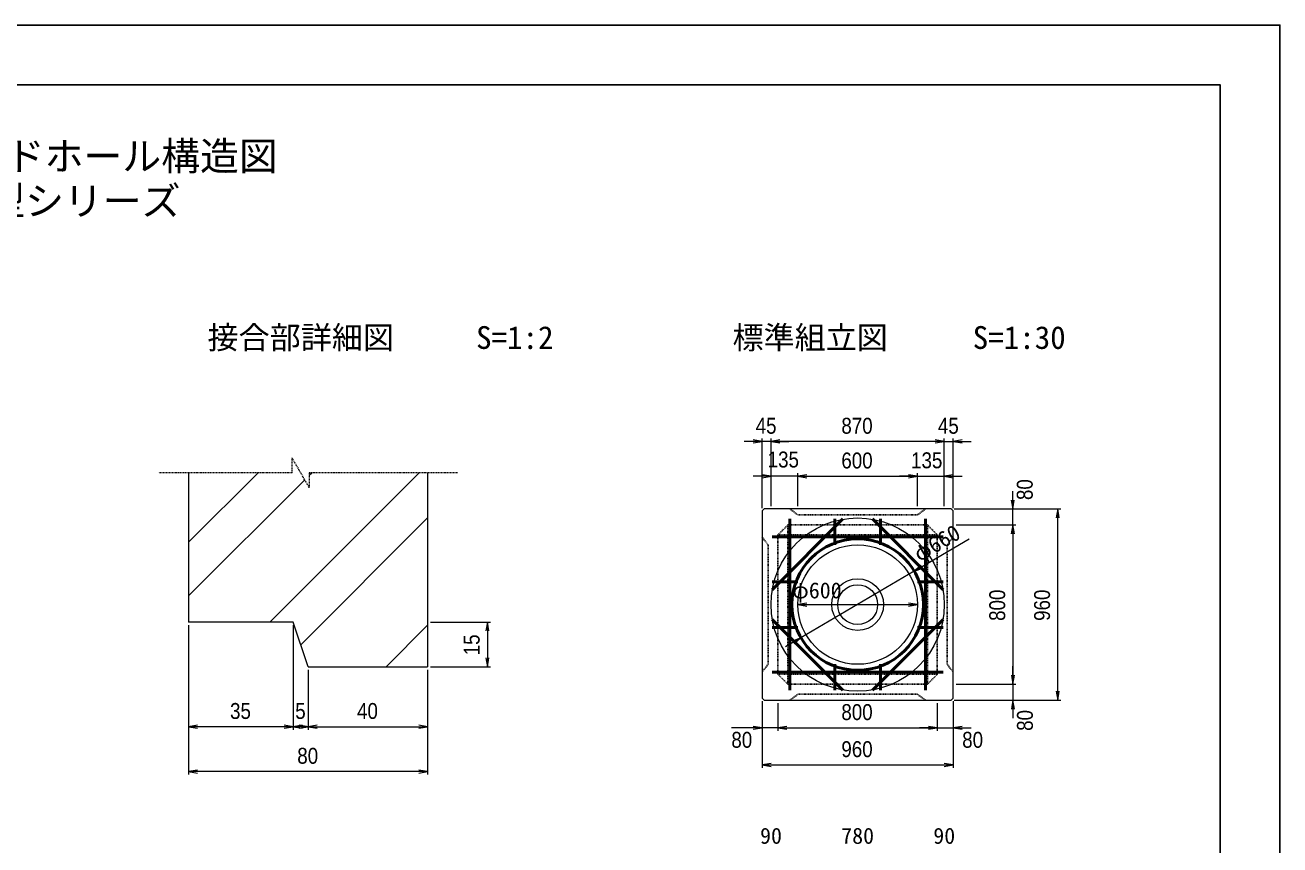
# Model space of a CAD drawing. Units: millimetres, scale not verified. Extents: x -210 to 210, y -148 to 148.
# Drawn here: x 0 to 210, y 11.3 to 148.5 of the extents above; entities that cross this region are included whole.
import ezdxf
from ezdxf.enums import TextEntityAlignment as Align

# ---------------------------------------------------------------- set-up
doc = ezdxf.new("R2010")
doc.units = ezdxf.units.MM
doc.linetypes.add('USER1', pattern=[12.95, 6.35, -3.175, 0.25, -3.175])
doc.linetypes.add('USER2', pattern=[4.7625, 3.175, -1.5875])
doc.layers.add('0-0', color=7, linetype='Continuous')
for name, color, linetype, lineweight in [('0-1_0', 9, 'Continuous', 25), ('0-2_dims', 2, 'Continuous', 13), ('0-3_pen1実線', 4, 'Continuous', 13), ('0-5_pen3実線', 7, 'Continuous', 18), ('0-6_pen4実線', 6, 'Continuous', 25), ('0-7_pen1一点', 4, 'USER1', 13), ('0-8_pen2破線', 3, 'USER2', 25), ('0-9_鉄筋１', 7, 'Continuous', 50), ('0-A_鉄筋２', 7, 'Continuous', 50), ('0-C_鉄筋', 7, 'Continuous', 50)]:
    doc.layers.add(name, color=color, linetype=linetype, lineweight=lineweight)
doc.styles.add('ＭＳ ゴシック', font='')
doc.styles.add('ＭＳ Ｐゴシック', font='')
doc.styles.get('ＭＳ ゴシック').set_extended_font_data('MS Gothic')
doc.styles.get('ＭＳ Ｐゴシック').set_extended_font_data('MS PGothic')

# ---------------------------------------------------------------- blocks, each defined once
blk = doc.blocks.new('部分図 1')
at = {"layer": '0-1_0'}
blk.add_lwpolyline([(0, 0), (12600, 0), (12600, 8910), (0, 8910)], close=True, dxfattribs=at)
at = {"layer": '0-2_dims'}
for p, q in [((10000, 6819), (9910, 6819)), ((10000, 6485), (10000, 6834)), ((10045, 6819), (10000, 6819)), ((10045, 6495), (10045, 6834)), ((10045, 6495), (10045, 6834)), ((10045, 6819), (10135, 6819)), ((10915, 6819), (10045, 6819)), ((10915, 6819), (10825, 6819)), ((10915, 6495), (10915, 6834)), ((10915, 6495), (10915, 6834)), ((10915, 6819), (10960, 6819)), ((10960, 6485), (10960, 6834)), ((10960, 6819), (11050, 6819)), ((10045, 6644.58), (9955, 6644.58)), ((10045, 6495), (10045, 6659.58)), ((10180, 6644.58), (10045, 6644.58)), ((10180, 6495), (10180, 6659.58)), ((10180, 6495), (10180, 6659.58)), ((10180, 6644.58), (10780, 6644.58)), ((10180, 6644.58), (10270, 6644.58)), ((10780, 6644.58), (10690, 6644.58)), ((10780, 6495), (10780, 6659.58)), ((10780, 6495), (10780, 6659.58)), ((10780, 6644.58), (10915, 6644.58)), ((10915, 6495), (10915, 6659.58)), ((10915, 6644.58), (11005, 6644.58)), ((11258.74, 6480), (11258.74, 6570)), ((10965, 6480), (11499.69, 6480)), ((10965, 6480), (11273.74, 6480)), ((11258.74, 6400), (11258.74, 6480)), ((11484.69, 5520), (11484.69, 6480)), ((10975, 6400), (11274.69, 6400)), ((10975, 6400), (11273.74, 6400)), ((11258.74, 6400), (11258.74, 6310)), ((11259.69, 6400), (11259.69, 5600)), ((7121.08, 5897.4), (7121.08, 5371.73)), ((7121.08, 5897.4), (7121.08, 5146.73)), ((7646.08, 5897.4), (7646.08, 5371.73)), ((7646.08, 5897.4), (7646.08, 5371.73)), ((8336.08, 5912.4), (8636.18, 5912.4)), ((8621.18, 5912.4), (8621.18, 5687.4)), ((7721.08, 5672.4), (7721.08, 5371.73)), ((7721.08, 5672.4), (7721.08, 5371.73)), ((8321.08, 5672.4), (8321.08, 5371.73)), ((8321.08, 5672.4), (8321.08, 5146.73)), ((8336.08, 5687.4), (8636.18, 5687.4)), ((11259.69, 5600), (11259.69, 5690)), ((10975, 5600), (11274.69, 5600)), ((10975, 5600), (11274.69, 5600)), ((11259.69, 5600), (11259.69, 5520)), ((10000, 5515), (10000, 5180)), ((10000, 5515), (10000, 5366.08)), ((10080, 5505), (10080, 5366.09)), ((10080, 5505), (10080, 5366.08)), ((10880, 5505), (10880, 5366.09)), ((10880, 5505), (10880, 5366.09)), ((10960, 5515), (10960, 5180)), ((10960, 5515), (10960, 5366.09)), ((10965, 5520), (11274.69, 5520)), ((10965, 5520), (11499.69, 5520)), ((11259.69, 5520), (11259.69, 5430)), ((7646.08, 5386.73), (7121.08, 5386.73)), ((7721.08, 5386.73), (7646.08, 5386.73)), ((7721.08, 5386.73), (8321.08, 5386.73)), ((10000, 5381.08), (9845.91, 5381.08)), ((10080, 5381.08), (10000, 5381.08)), ((10080, 5381.09), (10880, 5381.09)), ((10080, 5381.08), (10170, 5381.08)), ((10880, 5381.09), (10790, 5381.09)), ((10880, 5381.09), (10960, 5381.09)), ((10960, 5381.09), (11050, 5381.09)), ((10000, 5195), (10960, 5195)), ((8321.08, 5161.73), (7121.08, 5161.73))]:
    blk.add_line(p, q, dxfattribs=at)
at = {"layer": '0-2_dims', "lineweight": 18}
for p, q in [((10764.5, 6167.21), (11040.39, 6329.35)), ((10764.5, 6167.21), (10195.5, 5832.79)), ((10180, 6000), (10780, 6000)), ((10195.5, 5832.79), (10117.91, 5787.19))]:
    blk.add_line(p, q, dxfattribs=at)
at = {"layer": '0-2_dims'}
for points in [[(9955, 6811.5), (10000, 6819), (9955, 6826.5)], [(10090, 6826.5), (10045, 6819), (10090, 6811.5)], [(10090, 6826.5), (10045, 6819), (10090, 6811.5)], [(10870, 6811.5), (10915, 6819), (10870, 6826.5)], [(10870, 6811.5), (10915, 6819), (10870, 6826.5)], [(11005, 6826.5), (10960, 6819), (11005, 6811.5)], [(10000, 6637.08), (10045, 6644.58), (10000, 6652.08)], [(10225, 6652.08), (10180, 6644.58), (10225, 6637.08)], [(10225, 6652.08), (10180, 6644.58), (10225, 6637.08)], [(10735, 6637.08), (10780, 6644.58), (10735, 6652.08)], [(10735, 6637.08), (10780, 6644.58), (10735, 6652.08)], [(10960, 6652.08), (10915, 6644.58), (10960, 6637.08)], [(11251.24, 6525), (11258.74, 6480), (11266.24, 6525)], [(11492.19, 6435), (11484.69, 6480), (11477.19, 6435)], [(11266.24, 6355), (11258.74, 6400), (11251.24, 6355)], [(11267.19, 6355), (11259.69, 6400), (11252.19, 6355)], [(8628.68, 5867.4), (8621.18, 5912.4), (8613.68, 5867.4)], [(8613.68, 5732.4), (8621.18, 5687.4), (8628.68, 5732.4)], [(11252.19, 5645), (11259.69, 5600), (11267.19, 5645)], [(11252.19, 5645), (11259.69, 5600), (11267.19, 5645)], [(11477.19, 5565), (11484.69, 5520), (11492.19, 5565)], [(11267.19, 5475), (11259.69, 5520), (11252.19, 5475)], [(7166.08, 5394.23), (7121.08, 5386.73), (7166.08, 5379.23)], [(7601.08, 5379.23), (7646.08, 5386.73), (7601.08, 5394.23)], [(7691.08, 5394.23), (7646.08, 5386.73), (7691.08, 5379.23)], [(7676.08, 5379.23), (7721.08, 5386.73), (7676.08, 5394.23)], [(7766.08, 5394.23), (7721.08, 5386.73), (7766.08, 5379.23)], [(8276.08, 5379.23), (8321.08, 5386.73), (8276.08, 5394.23)], [(9955, 5373.58), (10000, 5381.08), (9955, 5388.58)], [(10125, 5388.59), (10080, 5381.09), (10125, 5373.59)], [(10125, 5388.58), (10080, 5381.08), (10125, 5373.58)], [(10835, 5373.59), (10880, 5381.09), (10835, 5388.59)], [(10835, 5373.59), (10880, 5381.09), (10835, 5388.59)], [(11005, 5388.59), (10960, 5381.09), (11005, 5373.59)], [(7166.08, 5169.23), (7121.08, 5161.73), (7166.08, 5154.23)], [(8276.08, 5154.23), (8321.08, 5161.73), (8276.08, 5169.23)], [(10045, 5202.5), (10000, 5195), (10045, 5187.5)], [(10915, 5187.5), (10960, 5195), (10915, 5202.5)]]:
    blk.add_lwpolyline(points, dxfattribs=at)
at = {"layer": '0-2_dims', "lineweight": 18}
for points in [[(10799.5, 6196.47), (10764.5, 6167.21), (10807.1, 6183.54)], [(10225, 6007.5), (10180, 6000), (10225, 5992.5)], [(10735, 5992.5), (10780, 6000), (10735, 6007.5)], [(10160.5, 5803.53), (10195.5, 5832.79), (10152.9, 5816.46)]]:
    blk.add_lwpolyline(points, dxfattribs=at)
at = {"layer": '0-3_pen1実線'}
for p, q in [((7121.08, 6312.86), (7470.62, 6662.4)), ((7121.08, 6043.45), (7704.24, 6626.61)), ((7528.84, 5912.4), (8278.84, 6662.4)), ((7726.88, 6649.25), (7740.03, 6662.4)), ((7684.13, 5798.27), (8321.08, 6435.23)), ((8112.07, 5687.4), (8321.08, 5896.41))]:
    blk.add_line(p, q, dxfattribs=at)
at = {"layer": '0-5_pen3実線'}
for p, q in [((7121.08, 6662.4), (7121.08, 5912.4)), ((8321.08, 6662.4), (8321.08, 5687.4)), ((10010, 6480), (10000, 6470)), ((10000, 6470), (10000, 5530)), ((10950, 6480), (10010, 6480)), ((10950, 6480), (10960, 6470)), ((10960, 5530), (10960, 6470)), ((7646.08, 5912.4), (7121.08, 5912.4)), ((7721.08, 5687.4), (7646.08, 5912.4)), ((7721.08, 5687.4), (8321.08, 5687.4)), ((10000, 5530), (10010, 5520)), ((10010, 5520), (10950, 5520)), ((10960, 5530), (10950, 5520))]:
    blk.add_line(p, q, dxfattribs=at)
for radius in [435, 300, 130, 100]:
    blk.add_circle((10480, 6000), radius, dxfattribs=at)
at = {"layer": '0-6_pen4実線'}
blk.add_lwpolyline([(300, 300), (12300, 300), (12300, 8610), (300, 8610)], close=True, dxfattribs=at)
at = {"layer": '0-7_pen1一点'}
for p, q in [((7640.28, 6662.4), (7640.28, 6737.4)), ((7726.88, 6587.4), (7640.28, 6737.4)), ((7640.28, 6662.4), (6971.08, 6662.4)), ((8471.08, 6662.4), (7726.88, 6662.4)), ((7726.88, 6662.4), (7726.88, 6587.4))]:
    blk.add_line(p, q, dxfattribs=at)
at = {"layer": '0-8_pen2破線'}
for p, q in [((10140, 6480), (10180, 6450)), ((10180, 6450), (10780, 6450)), ((10820, 6480), (10780, 6450)), ((10080, 6350), (10130, 6400)), ((10830, 6400), (10130, 6400)), ((10130, 6400), (10130, 5600)), ((10830, 6400), (10880, 6350)), ((10830, 6400), (10830, 5600)), ((10000, 6340), (10030, 6300)), ((10080, 6350), (10080, 5650)), ((10080, 6350), (10880, 6350)), ((10880, 5650), (10880, 6350)), ((10960, 6340), (10930, 6300)), ((10130, 5600), (10080, 5650)), ((10080, 5650), (10880, 5650)), ((10880, 5650), (10830, 5600)), ((10130, 5600), (10830, 5600)), ((10140, 5520), (10180, 5550)), ((10180, 5550), (10780, 5550)), ((10820, 5520), (10780, 5550))]:
    blk.add_line(p, q, dxfattribs=at)
for points in [[(10000, 5660), (10030, 5700), (10030, 6300)], [(10960, 5660), (10930, 5700), (10930, 6300)]]:
    blk.add_lwpolyline(points, dxfattribs=at)
at = {"layer": '0-9_鉄筋１'}
for p, q in [((10405.35, 6430), (10050, 6074.65)), ((10554.65, 6430), (10910, 6074.65)), ((10365, 6300), (10365, 6390)), ((10595, 6300), (10595, 6390)), ((10820, 6390), (10820, 5610)), ((10090, 6340), (10870, 6340)), ((10090, 6115), (10180, 6115)), ((10870, 6115), (10780, 6115)), ((10405.35, 5570), (10050, 5925.35)), ((10554.65, 5570), (10910, 5925.35)), ((10090, 5885), (10180, 5885)), ((10870, 5885), (10780, 5885)), ((10365, 5700), (10365, 5610)), ((10595, 5700), (10595, 5610))]:
    blk.add_line(p, q, dxfattribs=at)
blk.add_circle((10480, 6000), 330, dxfattribs=at)
at = {"layer": '0-A_鉄筋２'}
for p, q in [((10140, 6390), (10140, 6430)), ((10365, 6390), (10365, 6430)), ((10595, 6390), (10595, 6430)), ((10820, 6390), (10820, 6430)), ((10090, 6340), (10050, 6340)), ((10870, 6340), (10910, 6340)), ((10090, 6115), (10050, 6115)), ((10870, 6115), (10910, 6115)), ((10090, 5885), (10050, 5885)), ((10870, 5885), (10910, 5885)), ((10090, 5660), (10050, 5660)), ((10140, 5610), (10140, 5570)), ((10365, 5610), (10365, 5570)), ((10595, 5610), (10595, 5570)), ((10820, 5610), (10820, 5570)), ((10870, 5660), (10910, 5660))]:
    blk.add_line(p, q, dxfattribs=at)
at = {"layer": '0-C_鉄筋'}
for p, q in [((10140, 6390), (10140, 5610)), ((10090, 5660), (10870, 5660))]:
    blk.add_line(p, q, dxfattribs=at)
at = {"layer": '0-2_dims', "color": 7, "style": 'ＭＳ Ｐゴシック', "width": 0.9}
for s, p in [('45', (9967.95, 6834)), ('870', (10398.18, 6834)), ('45', (10882.95, 6834)), ('135', (10028.18, 6664.45)), ('600', (10398.18, 6659.58)), ('135', (10748.18, 6660.45)), ('35', (7329.04, 5401.73)), ('5', (7656.31, 5401.73)), ('40', (7966.54, 5401.73)), ('800', (10398.18, 5396.09)), ('80', (9845.91, 5256.99)), ('80', (11005, 5257)), ('960', (10398.18, 5210)), ('80', (7666.54, 5176.73))]:
    blk.add_text(s, height=79.98, dxfattribs=at).set_placement(p, align=Align.BOTTOM_LEFT)
for s, p in [('80', (11382.83, 6525)), ('800', (11244.69, 5918.18)), ('960', (11469.69, 5918.18)), ('15', (8606.18, 5745.35)), ('80', (11383.78, 5365.91))]:
    blk.add_text(s, height=79.98, rotation=90, dxfattribs=at).set_placement(p, align=Align.BOTTOM_LEFT)
at = {"layer": '0-2_dims', "color": 7, "style": 'ＭＳ ゴシック'}
blk.add_text('φ660', height=80.65, rotation=30.443, dxfattribs=at).set_placement((10803.05, 6190.44), align=Align.BOTTOM_LEFT)
for s, p in [('φ600', (10151.5, 6007)), ('90', (9990.2, 4774.5)), ('780', (10397.7, 4774.5)), ('90', (10860, 4774.5))]:
    blk.add_text(s, height=80.65, dxfattribs=at).set_placement(p, align=Align.BOTTOM_LEFT)
at = {"layer": '0-5_pen3実線', "style": 'ＭＳ ゴシック'}
for s, height, p in [('\u3000接合部詳細図\u3000', 114.4, (7059.66, 7249.52)), ('S=1:2', 114.3, (8564.39, 7249.54)), ('\u3000標準組立図\u3000', 114.3, (9696, 7249.52)), ('S=1:30', 114.4, (11057.65, 7249.51))]:
    blk.add_text(s, height=height, dxfattribs=at).set_placement(p, align=Align.BOTTOM_LEFT)
at = {"layer": '0-6_pen4実線', "style": 'ＭＳ ゴシック'}
for s, p in [('\u3000ＫＯＥＩハンドホール構造図\u3000', (4837.55, 8137.5)), ('８００型シリーズ', (5520.06, 7912.51))]:
    blk.add_text(s, height=143, dxfattribs=at).set_placement(p, align=Align.BOTTOM_LEFT)

msp = doc.modelspace()

# ---------------------------------------------------------------- block references
at = {"layer": '0-0', "xscale": 0.0333333, "yscale": 0.0333333}
msp.add_blockref('部分図 1', (-210, -148.5), dxfattribs=at)

doc.saveas('drawing.dxf')
